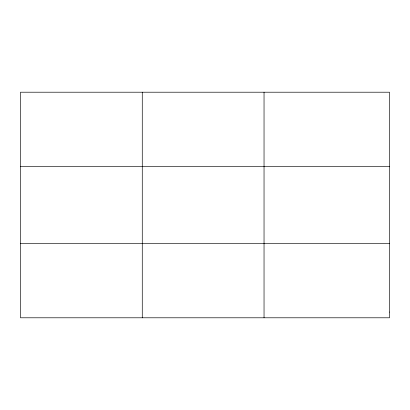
<?xml version="1.0" encoding="UTF-8"?>
<svg xmlns="http://www.w3.org/2000/svg" width="410" height="410" viewBox="0 0 410 410"><rect width="100%" height="100%" fill="white"/><g stroke="black" fill="none" stroke-linecap="round" stroke-linejoin="round"><path stroke-width="0.61" d="M142.27 317.791L142.27 92.209M264.04 317.791L264.04 92.209M20.5 166.65L389.5 166.65M20.5 243.35L389.5 243.35M389.5 312.066L389.5 317.791L20.5 317.791L20.5 92.209L389.5 92.209L389.5 312.066"/></g></svg>
